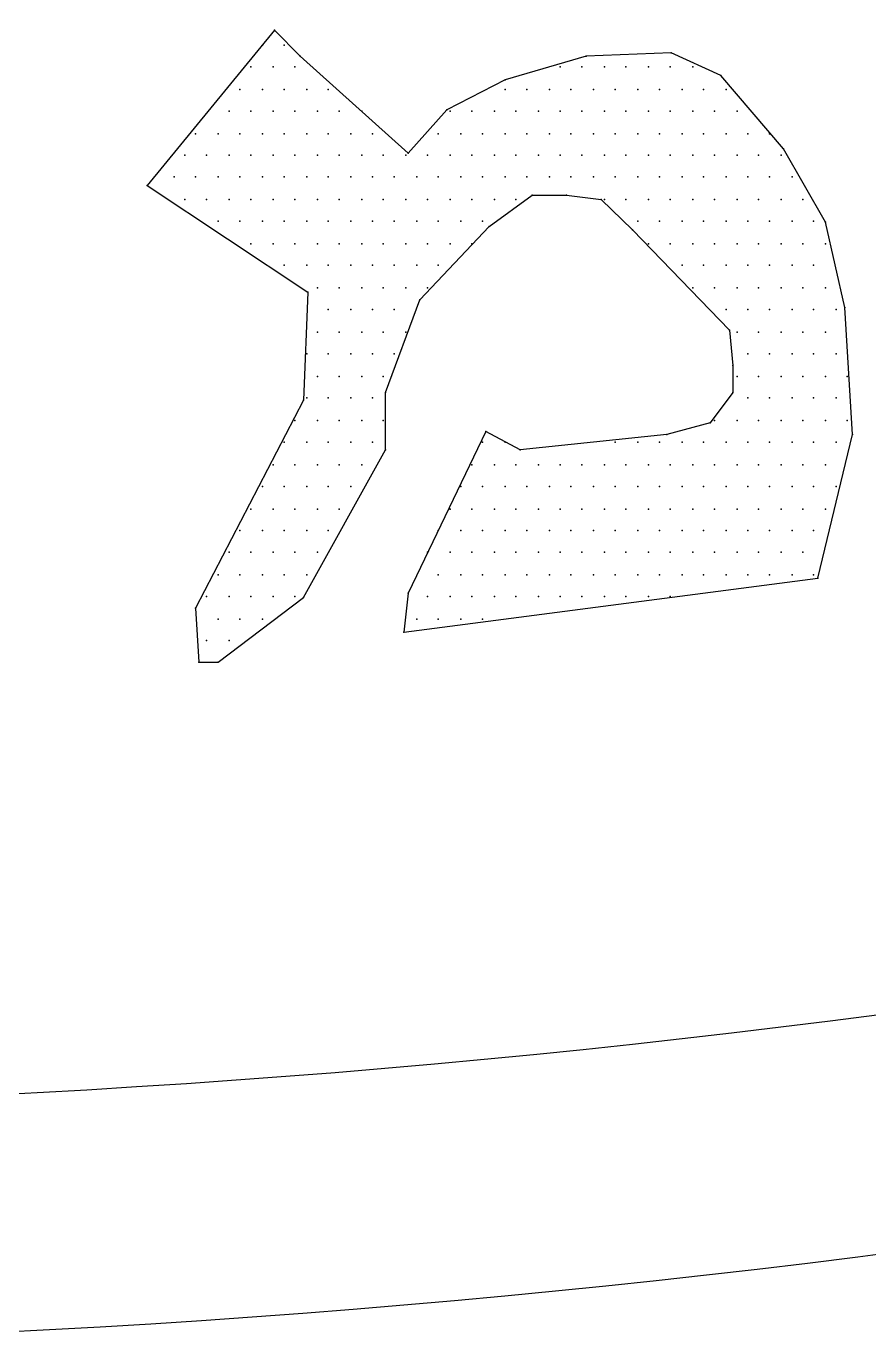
# Model space of a CAD drawing. Extents: x 180421 to 182279, y 668879 to 669787.
# Drawn here: x 180604.77 to 180608.89, y 669594.33 to 669600.79 of the extents above; entities that cross this region are included whole.
import ezdxf

# ---------------------------------------------------------------- set-up
doc = ezdxf.new("R2010")
doc.units = 0
doc.header["$LTSCALE"] = 2.5
doc.header["$MEASUREMENT"] = 0
doc.layers.get('0').update_dxf_attribs({"linetype": 'CONTINUOUS'})
doc.layers.add('KOTERET', color=1, linetype='CONTINUOUS')

# ---------------------------------------------------------------- blocks, each defined once
blk = doc.blocks.new('elipsa')
at = {"layer": 'KOTERET', "color": 1, "linetype": 'Continuous'}
for points in [[(20.3683, 15.4817, 0.06433), (7.6269, 18.997, 0.055067), (-3.6948, 19.3348, 0.081051), (-17.0697, 16.5849, 0.05642), (-25.5411, 12.204, 0.170965), (-32.0544, 4.6087, 0.076819), (-33.0467, 0.117, 0.118306), (-31.4579, -6.7288, 0.129737), (-26.3803, -12.4978, 0.070189), (-16.4416, -17.7337, 0.047922), (-8.9888, -19.6286, 0.049022), (1.6784, -20.3939, 0.072792), (17.2806, -17.6915, 0.1248), (27.5308, -12.0861, 0.103709), (33.1626, -4.1213, 0.036886), (33.5743, -2.3743, 0.106536), (33.2893, 2.7508, 0.106243), (28.2222, 10.4886, 0.106919), (20.3683, 15.4817)], [(-8.7988, -18.4832, 0.049045), (1.6467, -19.2327, 0.072972), (16.9534, -16.5725, 0.125195), (26.7391, -11.2363, 0.103069), (32.0753, -3.7149, 0.035565), (32.4289, -2.1895, 0.105225), (32.1861, 2.3919, 0.105504), (27.4094, 9.6652, 0.107235), (19.9461, 14.405, 0.064474), (7.4632, 17.8464, 0.055181), (-3.6262, 18.1789, 0.081162), (-16.6527, 15.5029, 0.05669), (-24.9288, 11.217, 0.171614), (-30.9723, 4.1918, 0.076301), (-31.8855, 0.0748, 0.117637), (-30.4181, -6.2062, 0.130118), (-25.7153, -11.5424, 0.070334), (-16.0457, -16.6411, 0.047983), (-8.7988, -18.4832)]]:
    blk.add_lwpolyline(points, format="xyb", dxfattribs=at)
at = {"layer": 'KOTERET', "color": 2, "linetype": 'Continuous'}
for points in [[(4.2699, -13.9757), (3.6471, -14.7357)], [(4.3966, -14.1023), (4.2699, -13.9757)], [(4.2119, -14.0496), (4.2119, -14.0496)], [(4.3174, -14.0496), (4.3174, -14.0496)], [(4.9244, -14.5774), (4.3966, -14.1023)], [(5.7953, -14.1023), (5.3995, -14.2185)], [(6.2123, -14.0865), (5.7953, -14.1023)], [(6.4551, -14.1974), (6.2123, -14.0865)], [(4.1538, -14.1551), (4.1538, -14.1551)], [(4.2647, -14.1551), (4.2647, -14.1551)], [(4.3702, -14.1551), (4.3702, -14.1551)], [(5.6687, -14.1551), (5.6687, -14.1551)], [(5.7742, -14.1551), (5.7742, -14.1551)], [(5.8851, -14.1551), (5.8851, -14.1551)], [(5.9906, -14.1551), (5.9906, -14.1551)], [(6.1015, -14.1551), (6.1015, -14.1551)], [(6.207, -14.1551), (6.207, -14.1551)], [(6.3179, -14.1551), (6.3179, -14.1551)], [(6.7612, -14.5563), (6.4551, -14.1974)], [(4.101, -14.266), (4.101, -14.266)], [(4.2119, -14.266), (4.2119, -14.266)], [(4.3174, -14.266), (4.3174, -14.266)], [(4.4283, -14.266), (4.4283, -14.266)], [(4.5339, -14.266), (4.5339, -14.266)], [(5.3995, -14.2185), (5.1144, -14.3663)], [(5.3995, -14.266), (5.3995, -14.266)], [(5.505, -14.266), (5.505, -14.266)], [(5.6159, -14.266), (5.6159, -14.266)], [(5.7214, -14.266), (5.7214, -14.266)], [(5.8323, -14.266), (5.8323, -14.266)], [(5.9378, -14.266), (5.9378, -14.266)], [(6.0487, -14.266), (6.0487, -14.266)], [(6.1542, -14.266), (6.1542, -14.266)], [(6.2651, -14.266), (6.2651, -14.266)], [(6.3707, -14.266), (6.3707, -14.266)], [(6.4815, -14.266), (6.4815, -14.266)], [(4.0483, -14.3715), (4.0483, -14.3715)], [(4.1538, -14.3715), (4.1538, -14.3715)], [(4.2647, -14.3715), (4.2647, -14.3715)], [(4.3702, -14.3715), (4.3702, -14.3715)], [(4.4811, -14.3715), (4.4811, -14.3715)], [(4.5866, -14.3715), (4.5866, -14.3715)], [(4.6975, -14.3715), (4.6975, -14.3715)], [(5.1144, -14.3663), (4.9244, -14.5774)], [(5.1303, -14.3715), (5.1303, -14.3715)], [(5.2358, -14.3715), (5.2358, -14.3715)], [(5.3467, -14.3715), (5.3467, -14.3715)], [(5.4523, -14.3715), (5.4523, -14.3715)], [(5.5631, -14.3715), (5.5631, -14.3715)], [(5.6687, -14.3715), (5.6687, -14.3715)], [(5.7742, -14.3715), (5.7742, -14.3715)], [(5.8851, -14.3715), (5.8851, -14.3715)], [(5.9906, -14.3715), (5.9906, -14.3715)], [(6.1015, -14.3715), (6.1015, -14.3715)], [(6.207, -14.3715), (6.207, -14.3715)], [(6.3179, -14.3715), (6.3179, -14.3715)], [(6.4234, -14.3715), (6.4234, -14.3715)], [(6.5343, -14.3715), (6.5343, -14.3715)], [(3.8846, -14.4824), (3.8846, -14.4824)], [(3.9955, -14.4824), (3.9955, -14.4824)], [(4.101, -14.4824), (4.101, -14.4824)], [(4.2119, -14.4824), (4.2119, -14.4824)], [(4.3174, -14.4824), (4.3174, -14.4824)], [(4.4283, -14.4824), (4.4283, -14.4824)], [(4.5339, -14.4824), (4.5339, -14.4824)], [(4.6447, -14.4824), (4.6447, -14.4824)], [(4.7503, -14.4824), (4.7503, -14.4824)], [(5.0722, -14.4824), (5.0722, -14.4824)], [(5.1831, -14.4824), (5.1831, -14.4824)], [(5.2886, -14.4824), (5.2886, -14.4824)], [(5.3995, -14.4824), (5.3995, -14.4824)], [(5.505, -14.4824), (5.505, -14.4824)], [(5.6159, -14.4824), (5.6159, -14.4824)], [(5.7214, -14.4824), (5.7214, -14.4824)], [(5.8323, -14.4824), (5.8323, -14.4824)], [(5.9378, -14.4824), (5.9378, -14.4824)], [(6.0487, -14.4824), (6.0487, -14.4824)], [(6.1542, -14.4824), (6.1542, -14.4824)], [(6.2651, -14.4824), (6.2651, -14.4824)], [(6.3707, -14.4824), (6.3707, -14.4824)], [(6.4815, -14.4824), (6.4815, -14.4824)], [(6.5871, -14.4824), (6.5871, -14.4824)], [(6.6926, -14.4824), (6.6926, -14.4824)], [(3.8319, -14.5879), (3.8319, -14.5879)], [(3.9374, -14.5879), (3.9374, -14.5879)], [(4.0483, -14.5879), (4.0483, -14.5879)], [(4.1538, -14.5879), (4.1538, -14.5879)], [(4.2647, -14.5879), (4.2647, -14.5879)], [(4.3702, -14.5879), (4.3702, -14.5879)], [(4.4811, -14.5879), (4.4811, -14.5879)], [(4.5866, -14.5879), (4.5866, -14.5879)], [(4.6975, -14.5879), (4.6975, -14.5879)], [(4.803, -14.5879), (4.803, -14.5879)], [(4.9139, -14.5879), (4.9139, -14.5879)], [(5.0194, -14.5879), (5.0194, -14.5879)], [(5.1303, -14.5879), (5.1303, -14.5879)], [(5.2358, -14.5879), (5.2358, -14.5879)], [(5.3467, -14.5879), (5.3467, -14.5879)], [(5.4523, -14.5879), (5.4523, -14.5879)], [(5.5631, -14.5879), (5.5631, -14.5879)], [(5.6687, -14.5879), (5.6687, -14.5879)], [(5.7742, -14.5879), (5.7742, -14.5879)], [(5.8851, -14.5879), (5.8851, -14.5879)], [(5.9906, -14.5879), (5.9906, -14.5879)], [(6.1015, -14.5879), (6.1015, -14.5879)], [(6.207, -14.5879), (6.207, -14.5879)], [(6.3179, -14.5879), (6.3179, -14.5879)], [(6.4234, -14.5879), (6.4234, -14.5879)], [(6.5343, -14.5879), (6.5343, -14.5879)], [(6.6398, -14.5879), (6.6398, -14.5879)], [(6.7507, -14.5879), (6.7507, -14.5879)], [(6.9671, -14.9152), (6.7612, -14.5563)], [(3.7791, -14.6935), (3.7791, -14.6935)], [(3.8846, -14.6935), (3.8846, -14.6935)], [(3.9955, -14.6935), (3.9955, -14.6935)], [(4.101, -14.6935), (4.101, -14.6935)], [(4.2119, -14.6935), (4.2119, -14.6935)], [(4.3174, -14.6935), (4.3174, -14.6935)], [(4.4283, -14.6935), (4.4283, -14.6935)], [(4.5339, -14.6935), (4.5339, -14.6935)], [(4.6447, -14.6935), (4.6447, -14.6935)], [(4.7503, -14.6935), (4.7503, -14.6935)], [(4.8558, -14.6935), (4.8558, -14.6935)], [(4.9667, -14.6935), (4.9667, -14.6935)], [(5.0722, -14.6935), (5.0722, -14.6935)], [(5.1831, -14.6935), (5.1831, -14.6935)], [(5.2886, -14.6935), (5.2886, -14.6935)], [(5.3995, -14.6935), (5.3995, -14.6935)], [(5.505, -14.6935), (5.505, -14.6935)], [(5.6159, -14.6935), (5.6159, -14.6935)], [(5.7214, -14.6935), (5.7214, -14.6935)], [(5.8323, -14.6935), (5.8323, -14.6935)], [(5.9378, -14.6935), (5.9378, -14.6935)], [(6.0487, -14.6935), (6.0487, -14.6935)], [(6.1542, -14.6935), (6.1542, -14.6935)], [(6.2651, -14.6935), (6.2651, -14.6935)], [(6.3707, -14.6935), (6.3707, -14.6935)], [(6.4815, -14.6935), (6.4815, -14.6935)], [(6.5871, -14.6935), (6.5871, -14.6935)], [(6.6926, -14.6935), (6.6926, -14.6935)], [(6.8035, -14.6935), (6.8035, -14.6935)], [(3.6471, -14.7357), (4.4336, -15.2583)], [(5.3203, -14.9363), (5.5314, -14.7832)], [(5.5314, -14.7832), (5.7003, -14.7832)], [(5.7003, -14.7832), (5.8692, -14.8043)], [(3.8319, -14.8043), (3.8319, -14.8043)], [(3.9374, -14.8043), (3.9374, -14.8043)], [(4.0483, -14.8043), (4.0483, -14.8043)], [(4.1538, -14.8043), (4.1538, -14.8043)], [(4.2647, -14.8043), (4.2647, -14.8043)], [(4.3702, -14.8043), (4.3702, -14.8043)], [(4.4811, -14.8043), (4.4811, -14.8043)], [(4.5866, -14.8043), (4.5866, -14.8043)], [(4.6975, -14.8043), (4.6975, -14.8043)], [(4.803, -14.8043), (4.803, -14.8043)], [(4.9139, -14.8043), (4.9139, -14.8043)], [(5.0194, -14.8043), (5.0194, -14.8043)], [(5.1303, -14.8043), (5.1303, -14.8043)], [(5.2358, -14.8043), (5.2358, -14.8043)], [(5.3467, -14.8043), (5.3467, -14.8043)], [(5.4523, -14.8043), (5.4523, -14.8043)], [(5.8692, -14.8043), (6.0223, -14.9521)], [(5.8851, -14.8043), (5.8851, -14.8043)], [(5.9906, -14.8043), (5.9906, -14.8043)], [(6.1015, -14.8043), (6.1015, -14.8043)], [(6.207, -14.8043), (6.207, -14.8043)], [(6.3179, -14.8043), (6.3179, -14.8043)], [(6.4234, -14.8043), (6.4234, -14.8043)], [(6.5343, -14.8043), (6.5343, -14.8043)], [(6.6398, -14.8043), (6.6398, -14.8043)], [(6.7507, -14.8043), (6.7507, -14.8043)], [(6.8562, -14.8043), (6.8562, -14.8043)], [(3.9955, -14.9099), (3.9955, -14.9099)], [(4.101, -14.9099), (4.101, -14.9099)], [(4.2119, -14.9099), (4.2119, -14.9099)], [(4.3174, -14.9099), (4.3174, -14.9099)], [(4.4283, -14.9099), (4.4283, -14.9099)], [(4.5339, -14.9099), (4.5339, -14.9099)], [(4.6447, -14.9099), (4.6447, -14.9099)], [(4.7503, -14.9099), (4.7503, -14.9099)], [(4.8558, -14.9099), (4.8558, -14.9099)], [(4.9667, -14.9099), (4.9667, -14.9099)], [(5.0722, -14.9099), (5.0722, -14.9099)], [(5.1831, -14.9099), (5.1831, -14.9099)], [(5.2886, -14.9099), (5.2886, -14.9099)], [(6.0487, -14.9099), (6.0487, -14.9099)], [(6.1542, -14.9099), (6.1542, -14.9099)], [(6.2651, -14.9099), (6.2651, -14.9099)], [(6.3707, -14.9099), (6.3707, -14.9099)], [(6.4815, -14.9099), (6.4815, -14.9099)], [(6.5871, -14.9099), (6.5871, -14.9099)], [(6.6926, -14.9099), (6.6926, -14.9099)], [(6.8035, -14.9099), (6.8035, -14.9099)], [(6.909, -14.9099), (6.909, -14.9099)], [(4.9825, -15.2952), (5.3203, -14.9363)], [(6.0223, -14.9521), (6.4973, -15.443)], [(7.0621, -15.3322), (6.9671, -14.9152)], [(4.1538, -15.0207), (4.1538, -15.0207)], [(4.2647, -15.0207), (4.2647, -15.0207)], [(4.3702, -15.0207), (4.3702, -15.0207)], [(4.4811, -15.0207), (4.4811, -15.0207)], [(4.5866, -15.0207), (4.5866, -15.0207)], [(4.6975, -15.0207), (4.6975, -15.0207)], [(4.803, -15.0207), (4.803, -15.0207)], [(4.9139, -15.0207), (4.9139, -15.0207)], [(5.0194, -15.0207), (5.0194, -15.0207)], [(5.1303, -15.0207), (5.1303, -15.0207)], [(5.2358, -15.0207), (5.2358, -15.0207)], [(6.1015, -15.0207), (6.1015, -15.0207)], [(6.207, -15.0207), (6.207, -15.0207)], [(6.3179, -15.0207), (6.3179, -15.0207)], [(6.4234, -15.0207), (6.4234, -15.0207)], [(6.5343, -15.0207), (6.5343, -15.0207)], [(6.6398, -15.0207), (6.6398, -15.0207)], [(6.7507, -15.0207), (6.7507, -15.0207)], [(6.8562, -15.0207), (6.8562, -15.0207)], [(6.9671, -15.0207), (6.9671, -15.0207)], [(4.3174, -15.1263), (4.3174, -15.1263)], [(4.4283, -15.1263), (4.4283, -15.1263)], [(4.5339, -15.1263), (4.5339, -15.1263)], [(4.6447, -15.1263), (4.6447, -15.1263)], [(4.7503, -15.1263), (4.7503, -15.1263)], [(4.8558, -15.1263), (4.8558, -15.1263)], [(4.9667, -15.1263), (4.9667, -15.1263)], [(5.0722, -15.1263), (5.0722, -15.1263)], [(6.2651, -15.1263), (6.2651, -15.1263)], [(6.3707, -15.1263), (6.3707, -15.1263)], [(6.4815, -15.1263), (6.4815, -15.1263)], [(6.5871, -15.1263), (6.5871, -15.1263)], [(6.6926, -15.1263), (6.6926, -15.1263)], [(6.8035, -15.1263), (6.8035, -15.1263)], [(6.909, -15.1263), (6.909, -15.1263)], [(4.4336, -15.2583), (4.4125, -15.7861)], [(4.4811, -15.2372), (4.4811, -15.2372)], [(4.5866, -15.2372), (4.5866, -15.2372)], [(4.6975, -15.2372), (4.6975, -15.2372)], [(4.803, -15.2372), (4.803, -15.2372)], [(4.8136, -15.7491), (4.9825, -15.2952)], [(4.9139, -15.2372), (4.9139, -15.2372)], [(5.0194, -15.2372), (5.0194, -15.2372)], [(6.3179, -15.2372), (6.3179, -15.2372)], [(6.4234, -15.2372), (6.4234, -15.2372)], [(6.5343, -15.2372), (6.5343, -15.2372)], [(6.6398, -15.2372), (6.6398, -15.2372)], [(6.7507, -15.2372), (6.7507, -15.2372)], [(6.8562, -15.2372), (6.8562, -15.2372)], [(6.9671, -15.2372), (6.9671, -15.2372)], [(4.5339, -15.3427), (4.5339, -15.3427)], [(4.6447, -15.3427), (4.6447, -15.3427)], [(4.7503, -15.3427), (4.7503, -15.3427)], [(4.8558, -15.3427), (4.8558, -15.3427)], [(6.4815, -15.3427), (6.4815, -15.3427)], [(6.5871, -15.3427), (6.5871, -15.3427)], [(6.6926, -15.3427), (6.6926, -15.3427)], [(6.8035, -15.3427), (6.8035, -15.3427)], [(6.909, -15.3427), (6.909, -15.3427)], [(7.0199, -15.3427), (7.0199, -15.3427)], [(7.099, -15.955), (7.0621, -15.3322)], [(4.4811, -15.4536), (4.4811, -15.4536)], [(4.5866, -15.4536), (4.5866, -15.4536)], [(4.6975, -15.4536), (4.6975, -15.4536)], [(4.803, -15.4536), (4.803, -15.4536)], [(4.9139, -15.4536), (4.9139, -15.4536)], [(6.4973, -15.443), (6.5132, -15.6172)], [(6.5343, -15.4536), (6.5343, -15.4536)], [(6.6398, -15.4536), (6.6398, -15.4536)], [(6.7507, -15.4536), (6.7507, -15.4536)], [(6.8562, -15.4536), (6.8562, -15.4536)], [(6.9671, -15.4536), (6.9671, -15.4536)], [(4.4283, -15.5591), (4.4283, -15.5591)], [(4.5339, -15.5591), (4.5339, -15.5591)], [(4.6447, -15.5591), (4.6447, -15.5591)], [(4.7503, -15.5591), (4.7503, -15.5591)], [(4.8558, -15.5591), (4.8558, -15.5591)], [(6.5132, -15.6172), (6.5132, -15.7491)], [(6.5871, -15.5591), (6.5871, -15.5591)], [(6.6926, -15.5591), (6.6926, -15.5591)], [(6.8035, -15.5591), (6.8035, -15.5591)], [(6.909, -15.5591), (6.909, -15.5591)], [(7.0199, -15.5591), (7.0199, -15.5591)], [(4.4811, -15.67), (4.4811, -15.67)], [(4.5866, -15.67), (4.5866, -15.67)], [(4.6975, -15.67), (4.6975, -15.67)], [(4.803, -15.67), (4.803, -15.67)], [(6.5343, -15.67), (6.5343, -15.67)], [(6.6398, -15.67), (6.6398, -15.67)], [(6.7507, -15.67), (6.7507, -15.67)], [(6.8562, -15.67), (6.8562, -15.67)], [(6.9671, -15.67), (6.9671, -15.67)], [(7.0726, -15.67), (7.0726, -15.67)], [(4.8136, -16.0289), (4.8136, -15.7491)], [(6.5132, -15.7491), (6.4023, -15.8969)], [(4.4125, -15.7861), (3.8846, -16.8048)], [(4.4283, -15.7755), (4.4283, -15.7755)], [(4.5339, -15.7755), (4.5339, -15.7755)], [(4.6447, -15.7755), (4.6447, -15.7755)], [(4.7503, -15.7755), (4.7503, -15.7755)], [(6.5871, -15.7755), (6.5871, -15.7755)], [(6.6926, -15.7755), (6.6926, -15.7755)], [(6.8035, -15.7755), (6.8035, -15.7755)], [(6.909, -15.7755), (6.909, -15.7755)], [(7.0199, -15.7755), (7.0199, -15.7755)], [(4.3702, -15.8864), (4.3702, -15.8864)], [(4.4811, -15.8864), (4.4811, -15.8864)], [(4.5866, -15.8864), (4.5866, -15.8864)], [(4.6975, -15.8864), (4.6975, -15.8864)], [(4.803, -15.8864), (4.803, -15.8864)], [(5.3045, -15.9391), (4.9244, -16.7309)], [(5.4734, -16.0289), (5.3045, -15.9391)], [(6.4023, -15.8969), (6.1912, -15.955)], [(6.4234, -15.8864), (6.4234, -15.8864)], [(6.5343, -15.8864), (6.5343, -15.8864)], [(6.6398, -15.8864), (6.6398, -15.8864)], [(6.7507, -15.8864), (6.7507, -15.8864)], [(6.8562, -15.8864), (6.8562, -15.8864)], [(6.9671, -15.8864), (6.9671, -15.8864)], [(7.0726, -15.8864), (7.0726, -15.8864)], [(4.3174, -15.9919), (4.3174, -15.9919)], [(4.4283, -15.9919), (4.4283, -15.9919)], [(4.5339, -15.9919), (4.5339, -15.9919)], [(4.6447, -15.9919), (4.6447, -15.9919)], [(4.7503, -15.9919), (4.7503, -15.9919)], [(5.2886, -15.9919), (5.2886, -15.9919)], [(5.3995, -15.9919), (5.3995, -15.9919)], [(6.1912, -15.955), (5.4734, -16.0289)], [(5.9378, -15.9919), (5.9378, -15.9919)], [(6.0487, -15.9919), (6.0487, -15.9919)], [(6.1542, -15.9919), (6.1542, -15.9919)], [(6.2651, -15.9919), (6.2651, -15.9919)], [(6.3707, -15.9919), (6.3707, -15.9919)], [(6.4815, -15.9919), (6.4815, -15.9919)], [(6.5871, -15.9919), (6.5871, -15.9919)], [(6.6926, -15.9919), (6.6926, -15.9919)], [(6.8035, -15.9919), (6.8035, -15.9919)], [(6.909, -15.9919), (6.909, -15.9919)], [(6.9301, -16.657), (7.099, -15.955)], [(7.0199, -15.9919), (7.0199, -15.9919)], [(4.4125, -16.752), (4.8136, -16.0289)], [(4.2647, -16.1028), (4.2647, -16.1028)], [(4.3702, -16.1028), (4.3702, -16.1028)], [(4.4811, -16.1028), (4.4811, -16.1028)], [(4.5866, -16.1028), (4.5866, -16.1028)], [(4.6975, -16.1028), (4.6975, -16.1028)], [(5.2358, -16.1028), (5.2358, -16.1028)], [(5.3467, -16.1028), (5.3467, -16.1028)], [(5.4523, -16.1028), (5.4523, -16.1028)], [(5.5631, -16.1028), (5.5631, -16.1028)], [(5.6687, -16.1028), (5.6687, -16.1028)], [(5.7742, -16.1028), (5.7742, -16.1028)], [(5.8851, -16.1028), (5.8851, -16.1028)], [(5.9906, -16.1028), (5.9906, -16.1028)], [(6.1015, -16.1028), (6.1015, -16.1028)], [(6.207, -16.1028), (6.207, -16.1028)], [(6.3179, -16.1028), (6.3179, -16.1028)], [(6.4234, -16.1028), (6.4234, -16.1028)], [(6.5343, -16.1028), (6.5343, -16.1028)], [(6.6398, -16.1028), (6.6398, -16.1028)], [(6.7507, -16.1028), (6.7507, -16.1028)], [(6.8562, -16.1028), (6.8562, -16.1028)], [(6.9671, -16.1028), (6.9671, -16.1028)], [(4.2119, -16.2083), (4.2119, -16.2083)], [(4.3174, -16.2083), (4.3174, -16.2083)], [(4.4283, -16.2083), (4.4283, -16.2083)], [(4.5339, -16.2083), (4.5339, -16.2083)], [(4.6447, -16.2083), (4.6447, -16.2083)], [(5.1831, -16.2083), (5.1831, -16.2083)], [(5.2886, -16.2083), (5.2886, -16.2083)], [(5.3995, -16.2083), (5.3995, -16.2083)], [(5.505, -16.2083), (5.505, -16.2083)], [(5.6159, -16.2083), (5.6159, -16.2083)], [(5.7214, -16.2083), (5.7214, -16.2083)], [(5.8323, -16.2083), (5.8323, -16.2083)], [(5.9378, -16.2083), (5.9378, -16.2083)], [(6.0487, -16.2083), (6.0487, -16.2083)], [(6.1542, -16.2083), (6.1542, -16.2083)], [(6.2651, -16.2083), (6.2651, -16.2083)], [(6.3707, -16.2083), (6.3707, -16.2083)], [(6.4815, -16.2083), (6.4815, -16.2083)], [(6.5871, -16.2083), (6.5871, -16.2083)], [(6.6926, -16.2083), (6.6926, -16.2083)], [(6.8035, -16.2083), (6.8035, -16.2083)], [(6.909, -16.2083), (6.909, -16.2083)], [(7.0199, -16.2083), (7.0199, -16.2083)], [(4.1538, -16.3192), (4.1538, -16.3192)], [(4.2647, -16.3192), (4.2647, -16.3192)], [(4.3702, -16.3192), (4.3702, -16.3192)], [(4.4811, -16.3192), (4.4811, -16.3192)], [(4.5866, -16.3192), (4.5866, -16.3192)], [(5.1303, -16.3192), (5.1303, -16.3192)], [(5.2358, -16.3192), (5.2358, -16.3192)], [(5.3467, -16.3192), (5.3467, -16.3192)], [(5.4523, -16.3192), (5.4523, -16.3192)], [(5.5631, -16.3192), (5.5631, -16.3192)], [(5.6687, -16.3192), (5.6687, -16.3192)], [(5.7742, -16.3192), (5.7742, -16.3192)], [(5.8851, -16.3192), (5.8851, -16.3192)], [(5.9906, -16.3192), (5.9906, -16.3192)], [(6.1015, -16.3192), (6.1015, -16.3192)], [(6.207, -16.3192), (6.207, -16.3192)], [(6.3179, -16.3192), (6.3179, -16.3192)], [(6.4234, -16.3192), (6.4234, -16.3192)], [(6.5343, -16.3192), (6.5343, -16.3192)], [(6.6398, -16.3192), (6.6398, -16.3192)], [(6.7507, -16.3192), (6.7507, -16.3192)], [(6.8562, -16.3192), (6.8562, -16.3192)], [(6.9671, -16.3192), (6.9671, -16.3192)], [(4.101, -16.4247), (4.101, -16.4247)], [(4.2119, -16.4247), (4.2119, -16.4247)], [(4.3174, -16.4247), (4.3174, -16.4247)], [(4.4283, -16.4247), (4.4283, -16.4247)], [(4.5339, -16.4247), (4.5339, -16.4247)], [(5.0722, -16.4247), (5.0722, -16.4247)], [(5.1831, -16.4247), (5.1831, -16.4247)], [(5.2886, -16.4247), (5.2886, -16.4247)], [(5.3995, -16.4247), (5.3995, -16.4247)], [(5.505, -16.4247), (5.505, -16.4247)], [(5.6159, -16.4247), (5.6159, -16.4247)], [(5.7214, -16.4247), (5.7214, -16.4247)], [(5.8323, -16.4247), (5.8323, -16.4247)], [(5.9378, -16.4247), (5.9378, -16.4247)], [(6.0487, -16.4247), (6.0487, -16.4247)], [(6.1542, -16.4247), (6.1542, -16.4247)], [(6.2651, -16.4247), (6.2651, -16.4247)], [(6.3707, -16.4247), (6.3707, -16.4247)], [(6.4815, -16.4247), (6.4815, -16.4247)], [(6.5871, -16.4247), (6.5871, -16.4247)], [(6.6926, -16.4247), (6.6926, -16.4247)], [(6.8035, -16.4247), (6.8035, -16.4247)], [(6.909, -16.4247), (6.909, -16.4247)], [(4.0483, -16.5303), (4.0483, -16.5303)], [(4.1538, -16.5303), (4.1538, -16.5303)], [(4.2647, -16.5303), (4.2647, -16.5303)], [(4.3702, -16.5303), (4.3702, -16.5303)], [(4.4811, -16.5303), (4.4811, -16.5303)], [(5.0194, -16.5303), (5.0194, -16.5303)], [(5.1303, -16.5303), (5.1303, -16.5303)], [(5.2358, -16.5303), (5.2358, -16.5303)], [(5.3467, -16.5303), (5.3467, -16.5303)], [(5.4523, -16.5303), (5.4523, -16.5303)], [(5.5631, -16.5303), (5.5631, -16.5303)], [(5.6687, -16.5303), (5.6687, -16.5303)], [(5.7742, -16.5303), (5.7742, -16.5303)], [(5.8851, -16.5303), (5.8851, -16.5303)], [(5.9906, -16.5303), (5.9906, -16.5303)], [(6.1015, -16.5303), (6.1015, -16.5303)], [(6.207, -16.5303), (6.207, -16.5303)], [(6.3179, -16.5303), (6.3179, -16.5303)], [(6.4234, -16.5303), (6.4234, -16.5303)], [(6.5343, -16.5303), (6.5343, -16.5303)], [(6.6398, -16.5303), (6.6398, -16.5303)], [(6.7507, -16.5303), (6.7507, -16.5303)], [(6.8562, -16.5303), (6.8562, -16.5303)], [(3.9955, -16.6411), (3.9955, -16.6411)], [(4.101, -16.6411), (4.101, -16.6411)], [(4.2119, -16.6411), (4.2119, -16.6411)], [(4.3174, -16.6411), (4.3174, -16.6411)], [(4.4283, -16.6411), (4.4283, -16.6411)], [(5.0722, -16.6411), (5.0722, -16.6411)], [(5.1831, -16.6411), (5.1831, -16.6411)], [(5.2886, -16.6411), (5.2886, -16.6411)], [(5.3995, -16.6411), (5.3995, -16.6411)], [(5.505, -16.6411), (5.505, -16.6411)], [(5.6159, -16.6411), (5.6159, -16.6411)], [(5.7214, -16.6411), (5.7214, -16.6411)], [(5.8323, -16.6411), (5.8323, -16.6411)], [(5.9378, -16.6411), (5.9378, -16.6411)], [(6.0487, -16.6411), (6.0487, -16.6411)], [(6.1542, -16.6411), (6.1542, -16.6411)], [(6.2651, -16.6411), (6.2651, -16.6411)], [(6.3707, -16.6411), (6.3707, -16.6411)], [(6.4815, -16.6411), (6.4815, -16.6411)], [(6.5871, -16.6411), (6.5871, -16.6411)], [(6.6926, -16.6411), (6.6926, -16.6411)], [(6.8035, -16.6411), (6.8035, -16.6411)], [(6.909, -16.6411), (6.909, -16.6411)], [(4.9033, -16.9209), (6.9301, -16.657)], [(3.9374, -16.7467), (3.9374, -16.7467)], [(3.9955, -17.0687), (4.4125, -16.752)], [(4.0483, -16.7467), (4.0483, -16.7467)], [(4.1538, -16.7467), (4.1538, -16.7467)], [(4.2647, -16.7467), (4.2647, -16.7467)], [(4.3702, -16.7467), (4.3702, -16.7467)], [(4.9244, -16.7309), (4.9033, -16.9209)], [(5.0194, -16.7467), (5.0194, -16.7467)], [(5.1303, -16.7467), (5.1303, -16.7467)], [(5.2358, -16.7467), (5.2358, -16.7467)], [(5.3467, -16.7467), (5.3467, -16.7467)], [(5.4523, -16.7467), (5.4523, -16.7467)], [(5.5631, -16.7467), (5.5631, -16.7467)], [(5.6687, -16.7467), (5.6687, -16.7467)], [(5.7742, -16.7467), (5.7742, -16.7467)], [(5.8851, -16.7467), (5.8851, -16.7467)], [(5.9906, -16.7467), (5.9906, -16.7467)], [(6.1015, -16.7467), (6.1015, -16.7467)], [(6.207, -16.7467), (6.207, -16.7467)], [(3.8846, -16.8048), (3.9005, -17.0687)], [(3.9955, -16.8575), (3.9955, -16.8575)], [(4.101, -16.8575), (4.101, -16.8575)], [(4.2119, -16.8575), (4.2119, -16.8575)], [(4.9667, -16.8575), (4.9667, -16.8575)], [(5.0722, -16.8575), (5.0722, -16.8575)], [(5.1831, -16.8575), (5.1831, -16.8575)], [(5.2886, -16.8575), (5.2886, -16.8575)], [(3.9374, -16.9631), (3.9374, -16.9631)], [(4.0483, -16.9631), (4.0483, -16.9631)], [(3.9005, -17.0687), (3.9955, -17.0687)]]:
    blk.add_lwpolyline(points, dxfattribs=at)
at = {"layer": 'KOTERET', "color": 1}
for p in [(4.2699, -13.9757), (4.2699, -13.9757), (4.2119, -14.0496), (4.2119, -14.0496), (4.3174, -14.0496), (4.3174, -14.0496), (4.3966, -14.1023), (4.3966, -14.1023), (5.7953, -14.1023), (5.7953, -14.1023), (6.2123, -14.0865), (6.2123, -14.0865), (4.1538, -14.1551), (4.1538, -14.1551), (4.2647, -14.1551), (4.2647, -14.1551), (4.3702, -14.1551), (4.3702, -14.1551), (5.6687, -14.1551), (5.6687, -14.1551), (5.7742, -14.1551), (5.7742, -14.1551), (5.8851, -14.1551), (5.8851, -14.1551), (5.9906, -14.1551), (5.9906, -14.1551), (6.1015, -14.1551), (6.1015, -14.1551), (6.207, -14.1551), (6.207, -14.1551), (6.3179, -14.1551), (6.3179, -14.1551), (6.4551, -14.1974), (6.4551, -14.1974), (4.101, -14.266), (4.101, -14.266), (4.2119, -14.266), (4.2119, -14.266), (4.3174, -14.266), (4.3174, -14.266), (4.4283, -14.266), (4.4283, -14.266), (4.5339, -14.266), (4.5339, -14.266), (5.3995, -14.2185), (5.3995, -14.2185), (5.3995, -14.266), (5.3995, -14.266), (5.505, -14.266), (5.505, -14.266), (5.6159, -14.266), (5.6159, -14.266), (5.7214, -14.266), (5.7214, -14.266), (5.8323, -14.266), (5.8323, -14.266), (5.9378, -14.266), (5.9378, -14.266), (6.0487, -14.266), (6.0487, -14.266), (6.1542, -14.266), (6.1542, -14.266), (6.2651, -14.266), (6.2651, -14.266), (6.3707, -14.266), (6.3707, -14.266), (6.4815, -14.266), (6.4815, -14.266), (4.0483, -14.3715), (4.0483, -14.3715), (4.1538, -14.3715), (4.1538, -14.3715), (4.2647, -14.3715), (4.2647, -14.3715), (4.3702, -14.3715), (4.3702, -14.3715), (4.4811, -14.3715), (4.4811, -14.3715), (4.5866, -14.3715), (4.5866, -14.3715), (4.6975, -14.3715), (4.6975, -14.3715), (5.1144, -14.3663), (5.1144, -14.3663), (5.1303, -14.3715), (5.1303, -14.3715), (5.2358, -14.3715), (5.2358, -14.3715), (5.3467, -14.3715), (5.3467, -14.3715), (5.4523, -14.3715), (5.4523, -14.3715), (5.5631, -14.3715), (5.5631, -14.3715), (5.6687, -14.3715), (5.6687, -14.3715), (5.7742, -14.3715), (5.7742, -14.3715), (5.8851, -14.3715), (5.8851, -14.3715), (5.9906, -14.3715), (5.9906, -14.3715), (6.1015, -14.3715), (6.1015, -14.3715), (6.207, -14.3715), (6.207, -14.3715), (6.3179, -14.3715), (6.3179, -14.3715), (6.4234, -14.3715), (6.4234, -14.3715), (6.5343, -14.3715), (6.5343, -14.3715), (3.8846, -14.4824), (3.8846, -14.4824), (3.9955, -14.4824), (3.9955, -14.4824), (4.101, -14.4824), (4.101, -14.4824), (4.2119, -14.4824), (4.2119, -14.4824), (4.3174, -14.4824), (4.3174, -14.4824), (4.4283, -14.4824), (4.4283, -14.4824), (4.5339, -14.4824), (4.5339, -14.4824), (4.6447, -14.4824), (4.6447, -14.4824), (4.7503, -14.4824), (4.7503, -14.4824), (5.0722, -14.4824), (5.0722, -14.4824), (5.1831, -14.4824), (5.1831, -14.4824), (5.2886, -14.4824), (5.2886, -14.4824), (5.3995, -14.4824), (5.3995, -14.4824), (5.505, -14.4824), (5.505, -14.4824), (5.6159, -14.4824), (5.6159, -14.4824), (5.7214, -14.4824), (5.7214, -14.4824), (5.8323, -14.4824), (5.8323, -14.4824), (5.9378, -14.4824), (5.9378, -14.4824), (6.0487, -14.4824), (6.0487, -14.4824), (6.1542, -14.4824), (6.1542, -14.4824), (6.2651, -14.4824), (6.2651, -14.4824), (6.3707, -14.4824), (6.3707, -14.4824), (6.4815, -14.4824), (6.4815, -14.4824), (6.5871, -14.4824), (6.5871, -14.4824), (6.6926, -14.4824), (6.6926, -14.4824), (3.8319, -14.5879), (3.8319, -14.5879), (3.9374, -14.5879), (3.9374, -14.5879), (4.0483, -14.5879), (4.0483, -14.5879), (4.1538, -14.5879), (4.1538, -14.5879), (4.2647, -14.5879), (4.2647, -14.5879), (4.3702, -14.5879), (4.3702, -14.5879), (4.4811, -14.5879), (4.4811, -14.5879), (4.5866, -14.5879), (4.5866, -14.5879), (4.6975, -14.5879), (4.6975, -14.5879), (4.803, -14.5879), (4.803, -14.5879), (4.9139, -14.5879), (4.9139, -14.5879), (4.9244, -14.5774), (4.9244, -14.5774), (5.0194, -14.5879), (5.0194, -14.5879), (5.1303, -14.5879), (5.1303, -14.5879), (5.2358, -14.5879), (5.2358, -14.5879), (5.3467, -14.5879), (5.3467, -14.5879), (5.4523, -14.5879), (5.4523, -14.5879), (5.5631, -14.5879), (5.5631, -14.5879), (5.6687, -14.5879), (5.6687, -14.5879), (5.7742, -14.5879), (5.7742, -14.5879), (5.8851, -14.5879), (5.8851, -14.5879), (5.9906, -14.5879), (5.9906, -14.5879), (6.1015, -14.5879), (6.1015, -14.5879), (6.207, -14.5879), (6.207, -14.5879), (6.3179, -14.5879), (6.3179, -14.5879), (6.4234, -14.5879), (6.4234, -14.5879), (6.5343, -14.5879), (6.5343, -14.5879), (6.6398, -14.5879), (6.6398, -14.5879), (6.7507, -14.5879), (6.7507, -14.5879), (6.7612, -14.5563), (6.7612, -14.5563), (3.7791, -14.6935), (3.7791, -14.6935), (3.8846, -14.6935), (3.8846, -14.6935), (3.9955, -14.6935), (3.9955, -14.6935), (4.101, -14.6935), (4.101, -14.6935), (4.2119, -14.6935), (4.2119, -14.6935), (4.3174, -14.6935), (4.3174, -14.6935), (4.4283, -14.6935), (4.4283, -14.6935), (4.5339, -14.6935), (4.5339, -14.6935), (4.6447, -14.6935), (4.6447, -14.6935), (4.7503, -14.6935), (4.7503, -14.6935), (4.8558, -14.6935), (4.8558, -14.6935), (4.9667, -14.6935), (4.9667, -14.6935), (5.0722, -14.6935), (5.0722, -14.6935), (5.1831, -14.6935), (5.1831, -14.6935), (5.2886, -14.6935), (5.2886, -14.6935), (5.3995, -14.6935), (5.3995, -14.6935), (5.505, -14.6935), (5.505, -14.6935), (5.6159, -14.6935), (5.6159, -14.6935), (5.7214, -14.6935), (5.7214, -14.6935), (5.8323, -14.6935), (5.8323, -14.6935), (5.9378, -14.6935), (5.9378, -14.6935), (6.0487, -14.6935), (6.0487, -14.6935), (6.1542, -14.6935), (6.1542, -14.6935), (6.2651, -14.6935), (6.2651, -14.6935), (6.3707, -14.6935), (6.3707, -14.6935), (6.4815, -14.6935), (6.4815, -14.6935), (6.5871, -14.6935), (6.5871, -14.6935), (6.6926, -14.6935), (6.6926, -14.6935), (6.8035, -14.6935), (6.8035, -14.6935), (3.6471, -14.7357), (3.6471, -14.7357), (5.5314, -14.7832), (5.5314, -14.7832), (5.7003, -14.7832), (5.7003, -14.7832), (3.8319, -14.8043), (3.8319, -14.8043), (3.9374, -14.8043), (3.9374, -14.8043), (4.0483, -14.8043), (4.0483, -14.8043), (4.1538, -14.8043), (4.1538, -14.8043), (4.2647, -14.8043), (4.2647, -14.8043), (4.3702, -14.8043), (4.3702, -14.8043), (4.4811, -14.8043), (4.4811, -14.8043), (4.5866, -14.8043), (4.5866, -14.8043), (4.6975, -14.8043), (4.6975, -14.8043), (4.803, -14.8043), (4.803, -14.8043), (4.9139, -14.8043), (4.9139, -14.8043), (5.0194, -14.8043), (5.0194, -14.8043), (5.1303, -14.8043), (5.1303, -14.8043), (5.2358, -14.8043), (5.2358, -14.8043), (5.3467, -14.8043), (5.3467, -14.8043), (5.4523, -14.8043), (5.4523, -14.8043), (5.8692, -14.8043), (5.8692, -14.8043), (5.8851, -14.8043), (5.8851, -14.8043), (5.9906, -14.8043), (5.9906, -14.8043), (6.1015, -14.8043), (6.1015, -14.8043), (6.207, -14.8043), (6.207, -14.8043), (6.3179, -14.8043), (6.3179, -14.8043), (6.4234, -14.8043), (6.4234, -14.8043), (6.5343, -14.8043), (6.5343, -14.8043), (6.6398, -14.8043), (6.6398, -14.8043), (6.7507, -14.8043), (6.7507, -14.8043), (6.8562, -14.8043), (6.8562, -14.8043), (3.9955, -14.9099), (3.9955, -14.9099), (4.101, -14.9099), (4.101, -14.9099), (4.2119, -14.9099), (4.2119, -14.9099), (4.3174, -14.9099), (4.3174, -14.9099), (4.4283, -14.9099), (4.4283, -14.9099), (4.5339, -14.9099), (4.5339, -14.9099), (4.6447, -14.9099), (4.6447, -14.9099), (4.7503, -14.9099), (4.7503, -14.9099), (4.8558, -14.9099), (4.8558, -14.9099), (4.9667, -14.9099), (4.9667, -14.9099), (5.0722, -14.9099), (5.0722, -14.9099), (5.1831, -14.9099), (5.1831, -14.9099), (5.2886, -14.9099), (5.2886, -14.9099), (6.0487, -14.9099), (6.0487, -14.9099), (6.1542, -14.9099), (6.1542, -14.9099), (6.2651, -14.9099), (6.2651, -14.9099), (6.3707, -14.9099), (6.3707, -14.9099), (6.4815, -14.9099), (6.4815, -14.9099), (6.5871, -14.9099), (6.5871, -14.9099), (6.6926, -14.9099), (6.6926, -14.9099), (6.8035, -14.9099), (6.8035, -14.9099), (6.909, -14.9099), (6.909, -14.9099), (5.3203, -14.9363), (5.3203, -14.9363), (6.0223, -14.9521), (6.0223, -14.9521), (6.9671, -14.9152), (6.9671, -14.9152), (4.1538, -15.0207), (4.1538, -15.0207), (4.2647, -15.0207), (4.2647, -15.0207), (4.3702, -15.0207), (4.3702, -15.0207), (4.4811, -15.0207), (4.4811, -15.0207), (4.5866, -15.0207), (4.5866, -15.0207), (4.6975, -15.0207), (4.6975, -15.0207), (4.803, -15.0207), (4.803, -15.0207), (4.9139, -15.0207), (4.9139, -15.0207), (5.0194, -15.0207), (5.0194, -15.0207), (5.1303, -15.0207), (5.1303, -15.0207), (5.2358, -15.0207), (5.2358, -15.0207), (6.1015, -15.0207), (6.1015, -15.0207), (6.207, -15.0207), (6.207, -15.0207), (6.3179, -15.0207), (6.3179, -15.0207), (6.4234, -15.0207), (6.4234, -15.0207), (6.5343, -15.0207), (6.5343, -15.0207), (6.6398, -15.0207), (6.6398, -15.0207), (6.7507, -15.0207), (6.7507, -15.0207), (6.8562, -15.0207), (6.8562, -15.0207), (6.9671, -15.0207), (6.9671, -15.0207), (4.3174, -15.1263), (4.3174, -15.1263), (4.4283, -15.1263), (4.4283, -15.1263), (4.5339, -15.1263), (4.5339, -15.1263), (4.6447, -15.1263), (4.6447, -15.1263), (4.7503, -15.1263), (4.7503, -15.1263), (4.8558, -15.1263), (4.8558, -15.1263), (4.9667, -15.1263), (4.9667, -15.1263), (5.0722, -15.1263), (5.0722, -15.1263), (6.2651, -15.1263), (6.2651, -15.1263), (6.3707, -15.1263), (6.3707, -15.1263), (6.4815, -15.1263), (6.4815, -15.1263), (6.5871, -15.1263), (6.5871, -15.1263), (6.6926, -15.1263), (6.6926, -15.1263), (6.8035, -15.1263), (6.8035, -15.1263), (6.909, -15.1263), (6.909, -15.1263), (4.4336, -15.2583), (4.4336, -15.2583), (4.4811, -15.2372), (4.4811, -15.2372), (4.5866, -15.2372), (4.5866, -15.2372), (4.6975, -15.2372), (4.6975, -15.2372), (4.803, -15.2372), (4.803, -15.2372), (4.9139, -15.2372), (4.9139, -15.2372), (4.9825, -15.2952), (4.9825, -15.2952), (5.0194, -15.2372), (5.0194, -15.2372), (6.3179, -15.2372), (6.3179, -15.2372), (6.4234, -15.2372), (6.4234, -15.2372), (6.5343, -15.2372), (6.5343, -15.2372), (6.6398, -15.2372), (6.6398, -15.2372), (6.7507, -15.2372), (6.7507, -15.2372), (6.8562, -15.2372), (6.8562, -15.2372), (6.9671, -15.2372), (6.9671, -15.2372), (4.5339, -15.3427), (4.5339, -15.3427), (4.6447, -15.3427), (4.6447, -15.3427), (4.7503, -15.3427), (4.7503, -15.3427), (4.8558, -15.3427), (4.8558, -15.3427), (6.4815, -15.3427), (6.4815, -15.3427), (6.5871, -15.3427), (6.5871, -15.3427), (6.6926, -15.3427), (6.6926, -15.3427), (6.8035, -15.3427), (6.8035, -15.3427), (6.909, -15.3427), (6.909, -15.3427), (7.0199, -15.3427), (7.0199, -15.3427), (7.0621, -15.3322), (7.0621, -15.3322), (4.4811, -15.4536), (4.4811, -15.4536), (4.5866, -15.4536), (4.5866, -15.4536), (4.6975, -15.4536), (4.6975, -15.4536), (4.803, -15.4536), (4.803, -15.4536), (4.9139, -15.4536), (4.9139, -15.4536), (6.4973, -15.443), (6.4973, -15.443), (6.5343, -15.4536), (6.5343, -15.4536), (6.6398, -15.4536), (6.6398, -15.4536), (6.7507, -15.4536), (6.7507, -15.4536), (6.8562, -15.4536), (6.8562, -15.4536), (6.9671, -15.4536), (6.9671, -15.4536), (4.4283, -15.5591), (4.4283, -15.5591), (4.5339, -15.5591), (4.5339, -15.5591), (4.6447, -15.5591), (4.6447, -15.5591), (4.7503, -15.5591), (4.7503, -15.5591), (4.8558, -15.5591), (4.8558, -15.5591), (6.5132, -15.6172), (6.5132, -15.6172), (6.5871, -15.5591), (6.5871, -15.5591), (6.6926, -15.5591), (6.6926, -15.5591), (6.8035, -15.5591), (6.8035, -15.5591), (6.909, -15.5591), (6.909, -15.5591), (7.0199, -15.5591), (7.0199, -15.5591), (4.4811, -15.67), (4.4811, -15.67), (4.5866, -15.67), (4.5866, -15.67), (4.6975, -15.67), (4.6975, -15.67), (4.803, -15.67), (4.803, -15.67), (6.5343, -15.67), (6.5343, -15.67), (6.6398, -15.67), (6.6398, -15.67), (6.7507, -15.67), (6.7507, -15.67), (6.8562, -15.67), (6.8562, -15.67), (6.9671, -15.67), (6.9671, -15.67), (7.0726, -15.67), (7.0726, -15.67), (4.8136, -15.7491), (4.8136, -15.7491), (6.5132, -15.7491), (6.5132, -15.7491), (4.4125, -15.7861), (4.4125, -15.7861), (4.4283, -15.7755), (4.4283, -15.7755), (4.5339, -15.7755), (4.5339, -15.7755), (4.6447, -15.7755), (4.6447, -15.7755), (4.7503, -15.7755), (4.7503, -15.7755), (6.5871, -15.7755), (6.5871, -15.7755), (6.6926, -15.7755), (6.6926, -15.7755), (6.8035, -15.7755), (6.8035, -15.7755), (6.909, -15.7755), (6.909, -15.7755), (7.0199, -15.7755), (7.0199, -15.7755), (4.3702, -15.8864), (4.3702, -15.8864), (4.4811, -15.8864), (4.4811, -15.8864), (4.5866, -15.8864), (4.5866, -15.8864), (4.6975, -15.8864), (4.6975, -15.8864), (4.803, -15.8864), (4.803, -15.8864), (5.3045, -15.9391), (5.3045, -15.9391), (6.4023, -15.8969), (6.4023, -15.8969), (6.4234, -15.8864), (6.4234, -15.8864), (6.5343, -15.8864), (6.5343, -15.8864), (6.6398, -15.8864), (6.6398, -15.8864), (6.7507, -15.8864), (6.7507, -15.8864), (6.8562, -15.8864), (6.8562, -15.8864), (6.9671, -15.8864), (6.9671, -15.8864), (7.0726, -15.8864), (7.0726, -15.8864), (4.3174, -15.9919), (4.3174, -15.9919), (4.4283, -15.9919), (4.4283, -15.9919), (4.5339, -15.9919), (4.5339, -15.9919), (4.6447, -15.9919), (4.6447, -15.9919), (4.7503, -15.9919), (4.7503, -15.9919), (5.2886, -15.9919), (5.2886, -15.9919), (5.3995, -15.9919), (5.3995, -15.9919), (5.9378, -15.9919), (5.9378, -15.9919), (6.0487, -15.9919), (6.0487, -15.9919), (6.1542, -15.9919), (6.1542, -15.9919), (6.1912, -15.955), (6.1912, -15.955), (6.2651, -15.9919), (6.2651, -15.9919), (6.3707, -15.9919), (6.3707, -15.9919), (6.4815, -15.9919), (6.4815, -15.9919), (6.5871, -15.9919), (6.5871, -15.9919), (6.6926, -15.9919), (6.6926, -15.9919), (6.8035, -15.9919), (6.8035, -15.9919), (6.909, -15.9919), (6.909, -15.9919), (7.0199, -15.9919), (7.0199, -15.9919), (7.099, -15.955), (7.099, -15.955), (4.8136, -16.0289), (4.8136, -16.0289), (5.4734, -16.0289), (5.4734, -16.0289), (4.2647, -16.1028), (4.2647, -16.1028), (4.3702, -16.1028), (4.3702, -16.1028), (4.4811, -16.1028), (4.4811, -16.1028), (4.5866, -16.1028), (4.5866, -16.1028), (4.6975, -16.1028), (4.6975, -16.1028), (5.2358, -16.1028), (5.2358, -16.1028), (5.3467, -16.1028), (5.3467, -16.1028), (5.4523, -16.1028), (5.4523, -16.1028), (5.5631, -16.1028), (5.5631, -16.1028), (5.6687, -16.1028), (5.6687, -16.1028), (5.7742, -16.1028), (5.7742, -16.1028), (5.8851, -16.1028), (5.8851, -16.1028), (5.9906, -16.1028), (5.9906, -16.1028), (6.1015, -16.1028), (6.1015, -16.1028), (6.207, -16.1028), (6.207, -16.1028), (6.3179, -16.1028), (6.3179, -16.1028), (6.4234, -16.1028), (6.4234, -16.1028), (6.5343, -16.1028), (6.5343, -16.1028), (6.6398, -16.1028), (6.6398, -16.1028), (6.7507, -16.1028), (6.7507, -16.1028), (6.8562, -16.1028), (6.8562, -16.1028), (6.9671, -16.1028), (6.9671, -16.1028), (4.2119, -16.2083), (4.2119, -16.2083), (4.3174, -16.2083), (4.3174, -16.2083), (4.4283, -16.2083), (4.4283, -16.2083), (4.5339, -16.2083), (4.5339, -16.2083), (4.6447, -16.2083), (4.6447, -16.2083), (5.1831, -16.2083), (5.1831, -16.2083), (5.2886, -16.2083), (5.2886, -16.2083), (5.3995, -16.2083), (5.3995, -16.2083), (5.505, -16.2083), (5.505, -16.2083), (5.6159, -16.2083), (5.6159, -16.2083), (5.7214, -16.2083), (5.7214, -16.2083), (5.8323, -16.2083), (5.8323, -16.2083), (5.9378, -16.2083), (5.9378, -16.2083), (6.0487, -16.2083), (6.0487, -16.2083), (6.1542, -16.2083), (6.1542, -16.2083), (6.2651, -16.2083), (6.2651, -16.2083), (6.3707, -16.2083), (6.3707, -16.2083), (6.4815, -16.2083), (6.4815, -16.2083), (6.5871, -16.2083), (6.5871, -16.2083), (6.6926, -16.2083), (6.6926, -16.2083), (6.8035, -16.2083), (6.8035, -16.2083), (6.909, -16.2083), (6.909, -16.2083), (7.0199, -16.2083), (7.0199, -16.2083), (4.1538, -16.3192), (4.1538, -16.3192), (4.2647, -16.3192), (4.2647, -16.3192), (4.3702, -16.3192), (4.3702, -16.3192), (4.4811, -16.3192), (4.4811, -16.3192), (4.5866, -16.3192), (4.5866, -16.3192), (5.1303, -16.3192), (5.1303, -16.3192), (5.2358, -16.3192), (5.2358, -16.3192), (5.3467, -16.3192), (5.3467, -16.3192), (5.4523, -16.3192), (5.4523, -16.3192), (5.5631, -16.3192), (5.5631, -16.3192), (5.6687, -16.3192), (5.6687, -16.3192), (5.7742, -16.3192), (5.7742, -16.3192), (5.8851, -16.3192), (5.8851, -16.3192), (5.9906, -16.3192), (5.9906, -16.3192), (6.1015, -16.3192), (6.1015, -16.3192), (6.207, -16.3192), (6.207, -16.3192), (6.3179, -16.3192), (6.3179, -16.3192), (6.4234, -16.3192), (6.4234, -16.3192), (6.5343, -16.3192), (6.5343, -16.3192), (6.6398, -16.3192), (6.6398, -16.3192), (6.7507, -16.3192), (6.7507, -16.3192), (6.8562, -16.3192), (6.8562, -16.3192), (6.9671, -16.3192), (6.9671, -16.3192), (4.101, -16.4247), (4.101, -16.4247), (4.2119, -16.4247), (4.2119, -16.4247), (4.3174, -16.4247), (4.3174, -16.4247), (4.4283, -16.4247), (4.4283, -16.4247), (4.5339, -16.4247), (4.5339, -16.4247), (5.0722, -16.4247), (5.0722, -16.4247), (5.1831, -16.4247), (5.1831, -16.4247), (5.2886, -16.4247), (5.2886, -16.4247), (5.3995, -16.4247), (5.3995, -16.4247), (5.505, -16.4247), (5.505, -16.4247), (5.6159, -16.4247), (5.6159, -16.4247), (5.7214, -16.4247), (5.7214, -16.4247), (5.8323, -16.4247), (5.8323, -16.4247), (5.9378, -16.4247), (5.9378, -16.4247), (6.0487, -16.4247), (6.0487, -16.4247), (6.1542, -16.4247), (6.1542, -16.4247), (6.2651, -16.4247), (6.2651, -16.4247), (6.3707, -16.4247), (6.3707, -16.4247), (6.4815, -16.4247), (6.4815, -16.4247), (6.5871, -16.4247), (6.5871, -16.4247), (6.6926, -16.4247), (6.6926, -16.4247), (6.8035, -16.4247), (6.8035, -16.4247), (6.909, -16.4247), (6.909, -16.4247), (4.0483, -16.5303), (4.0483, -16.5303), (4.1538, -16.5303), (4.1538, -16.5303), (4.2647, -16.5303), (4.2647, -16.5303), (4.3702, -16.5303), (4.3702, -16.5303), (4.4811, -16.5303), (4.4811, -16.5303), (5.0194, -16.5303), (5.0194, -16.5303), (5.1303, -16.5303), (5.1303, -16.5303), (5.2358, -16.5303), (5.2358, -16.5303), (5.3467, -16.5303), (5.3467, -16.5303), (5.4523, -16.5303), (5.4523, -16.5303), (5.5631, -16.5303), (5.5631, -16.5303), (5.6687, -16.5303), (5.6687, -16.5303), (5.7742, -16.5303), (5.7742, -16.5303), (5.8851, -16.5303), (5.8851, -16.5303), (5.9906, -16.5303), (5.9906, -16.5303), (6.1015, -16.5303), (6.1015, -16.5303), (6.207, -16.5303), (6.207, -16.5303), (6.3179, -16.5303), (6.3179, -16.5303), (6.4234, -16.5303), (6.4234, -16.5303), (6.5343, -16.5303), (6.5343, -16.5303), (6.6398, -16.5303), (6.6398, -16.5303), (6.7507, -16.5303), (6.7507, -16.5303), (6.8562, -16.5303), (6.8562, -16.5303), (3.9955, -16.6411), (3.9955, -16.6411), (4.101, -16.6411), (4.101, -16.6411), (4.2119, -16.6411), (4.2119, -16.6411), (4.3174, -16.6411), (4.3174, -16.6411), (4.4283, -16.6411), (4.4283, -16.6411), (5.0722, -16.6411), (5.0722, -16.6411), (5.1831, -16.6411), (5.1831, -16.6411), (5.2886, -16.6411), (5.2886, -16.6411), (5.3995, -16.6411), (5.3995, -16.6411), (5.505, -16.6411), (5.505, -16.6411), (5.6159, -16.6411), (5.6159, -16.6411), (5.7214, -16.6411), (5.7214, -16.6411), (5.8323, -16.6411), (5.8323, -16.6411), (5.9378, -16.6411), (5.9378, -16.6411), (6.0487, -16.6411), (6.0487, -16.6411), (6.1542, -16.6411), (6.1542, -16.6411), (6.2651, -16.6411), (6.2651, -16.6411), (6.3707, -16.6411), (6.3707, -16.6411), (6.4815, -16.6411), (6.4815, -16.6411), (6.5871, -16.6411), (6.5871, -16.6411), (6.6926, -16.6411), (6.6926, -16.6411), (6.8035, -16.6411), (6.8035, -16.6411), (6.909, -16.6411), (6.909, -16.6411), (6.9301, -16.657), (6.9301, -16.657), (3.9374, -16.7467), (3.9374, -16.7467), (4.0483, -16.7467), (4.0483, -16.7467), (4.1538, -16.7467), (4.1538, -16.7467), (4.2647, -16.7467), (4.2647, -16.7467), (4.3702, -16.7467), (4.3702, -16.7467), (4.4125, -16.752), (4.4125, -16.752), (4.9244, -16.7309), (4.9244, -16.7309), (5.0194, -16.7467), (5.0194, -16.7467), (5.1303, -16.7467), (5.1303, -16.7467), (5.2358, -16.7467), (5.2358, -16.7467), (5.3467, -16.7467), (5.3467, -16.7467), (5.4523, -16.7467), (5.4523, -16.7467), (5.5631, -16.7467), (5.5631, -16.7467), (5.6687, -16.7467), (5.6687, -16.7467), (5.7742, -16.7467), (5.7742, -16.7467), (5.8851, -16.7467), (5.8851, -16.7467), (5.9906, -16.7467), (5.9906, -16.7467), (6.1015, -16.7467), (6.1015, -16.7467), (6.207, -16.7467), (6.207, -16.7467), (3.8846, -16.8048), (3.8846, -16.8048), (3.9955, -16.8575), (3.9955, -16.8575), (4.101, -16.8575), (4.101, -16.8575), (4.2119, -16.8575), (4.2119, -16.8575), (4.9667, -16.8575), (4.9667, -16.8575), (5.0722, -16.8575), (5.0722, -16.8575), (5.1831, -16.8575), (5.1831, -16.8575), (5.2886, -16.8575), (5.2886, -16.8575), (3.9374, -16.9631), (3.9374, -16.9631), (4.0483, -16.9631), (4.0483, -16.9631), (4.9033, -16.9209), (4.9033, -16.9209), (3.9005, -17.0687), (3.9005, -17.0687), (3.9955, -17.0687), (3.9955, -17.0687)]:
    blk.add_point(p, dxfattribs=at)

msp = doc.modelspace()

# ---------------------------------------------------------------- block references
msp.add_blockref('elipsa', (180601.7133, 669614.7446))

doc.saveas('drawing.dxf')
